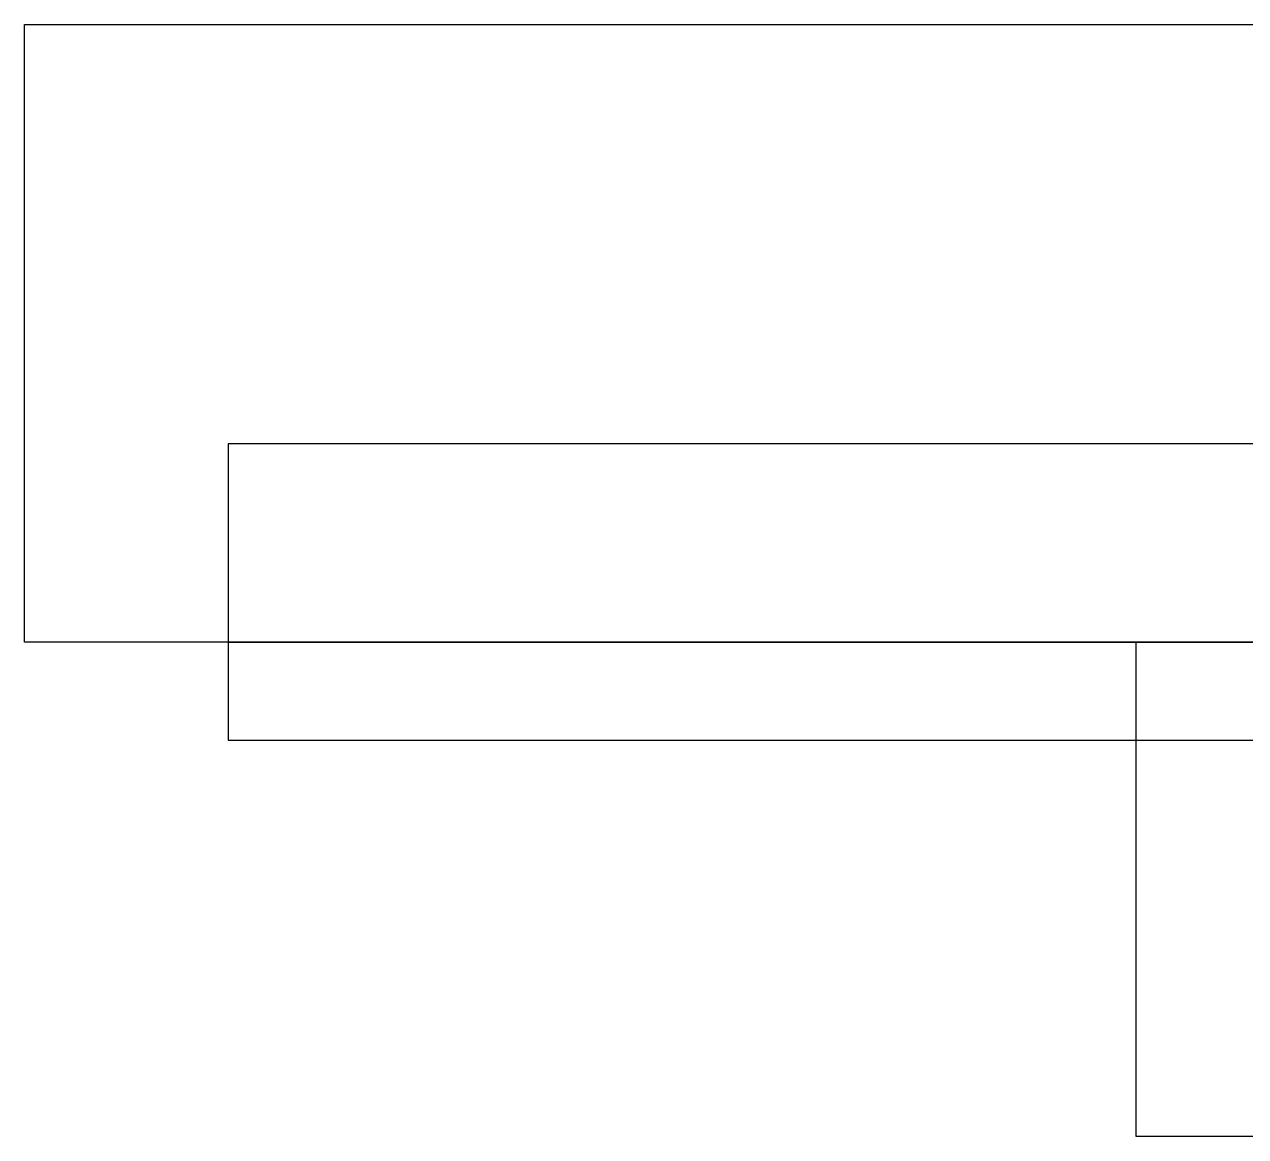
# Model space of a CAD drawing. Header units: centimetres. Extents: x -1.5 to 1.1, y -0.2 to 0.25.
# Drawn here: x -1.5 to -1.0057, y -0.2 to 0.25 of the extents above; entities that cross this region are included whole.
import ezdxf

# ---------------------------------------------------------------- set-up
doc = ezdxf.new("R2010")
doc.units = ezdxf.units.CM
doc.header["$MEASUREMENT"] = 0
for name, color, linetype in [('Pixel.Cookie.Board.All.Holes v1_Sketch1', 7, 'Continuous'), ('Pixel.Cookie.Board.All.Holes v1_Sketch2', 7, 'Continuous'), ('Pixel.Cookie.Board.All.Holes v1_Sketch3', 7, 'Continuous'), ('Pixel.Cookie.Board.All.Holes v1_Sketch4', 7, 'Continuous')]:
    doc.layers.add(name, color=color, linetype=linetype)

msp = doc.modelspace()

# ---------------------------------------------------------------- linework, layer by layer
at = {"layer": 'Pixel.Cookie.Board.All.Holes v1_Sketch1'}
for p, q in [((-1.05, -0.2, 1.972), (-1.05, 0, 1.972)), ((-1.05, 0, 1.972), (1.1, 0, 1.972)), ((1.1, -0.2, 1.972), (-1.05, -0.2, 1.972))]:
    msp.add_line(p, q, dxfattribs=at)
at = {"layer": 'Pixel.Cookie.Board.All.Holes v1_Sketch2'}
for p, q in [((-1.5, 0, 1.06237), (-1.5, 0.25, 1.06237)), ((-1.5, 0.25, 1.06237), (0.75, 0.25, 1.06237)), ((-1.41751, 0.08032, 1.06237), (-1.41751, -0.0396, 1.06237)), ((-0.59811, 0.08032, 1.06237), (-1.41751, 0.08032, 1.06237)), ((0.75, 0, 1.06237), (-1.5, 0, 1.06237)), ((-1.41751, -0.0396, 1.06237), (-0.59811, -0.0396, 1.06237))]:
    msp.add_line(p, q, dxfattribs=at)
at = {"layer": 'Pixel.Cookie.Board.All.Holes v1_Sketch3'}
for p, q in [((-1.41751, 0, 1.06237), (-0.59811, 0, 1.06237)), ((-1.41751, 0, -0.26267), (-1.41751, 0, 1.06237)), ((-1.41751, 0, -1.16013), (-1.41751, 0, -0.63271)), ((-1.38994, 0, -0.26474), (-1.41751, 0, -0.26267)), ((-1.41565, 0, -1.17191), (-1.41751, 0, -1.16013)), ((-1.41751, 0, -0.63271), (-1.38994, 0, -0.63065)), ((-1.41024, 0, -1.18253), (-1.41565, 0, -1.17191)), ((-1.40181, 0, -1.19096), (-1.41024, 0, -1.18253)), ((-1.39119, 0, -1.19637), (-1.40181, 0, -1.19096)), ((-1.37941, 0, -1.19823), (-1.39119, 0, -1.19637)), ((-1.38994, 0, -0.63065), (-1.36298, 0, -0.62449)), ((-1.36298, 0, -0.27089), (-1.38994, 0, -0.26474)), ((-1.09214, 0, -1.19823), (-1.37941, 0, -1.19823)), ((-1.33724, 0, -0.281), (-1.36298, 0, -0.27089)), ((-1.36298, 0, -0.62449), (-1.33724, 0, -0.61439)), ((-1.31329, 0, -0.29482), (-1.33724, 0, -0.281)), ((-1.33724, 0, -0.61439), (-1.31329, 0, -0.60056)), ((-1.29167, 0, -0.31207), (-1.31329, 0, -0.29482)), ((-1.31329, 0, -0.60056), (-1.29167, 0, -0.58332)), ((-1.29167, 0, -0.58332), (-1.27286, 0, -0.56305)), ((-1.27286, 0, -0.33234), (-1.29167, 0, -0.31207)), ((-1.25728, 0, -0.35518), (-1.27286, 0, -0.33234)), ((-1.27286, 0, -0.56305), (-1.25728, 0, -0.5402)), ((-1.25728, 0, -0.5402), (-1.24529, 0, -0.51529)), ((-1.24529, 0, -0.3801), (-1.25728, 0, -0.35518)), ((-1.24529, 0, -0.51529), (-1.23713, 0, -0.48886)), ((-1.23713, 0, -0.40652), (-1.24529, 0, -0.3801)), ((-1.23301, 0, -0.43387), (-1.23713, 0, -0.40652)), ((-1.23713, 0, -0.48886), (-1.23301, 0, -0.46152)), ((-1.23301, 0, -0.46152), (-1.23301, 0, -0.43387)), ((-1.08037, 0, -1.19637), (-1.09214, 0, -1.19823)), ((-1.06975, 0, -1.19096), (-1.08037, 0, -1.19637)), ((-1.06132, 0, -1.18253), (-1.06975, 0, -1.19096)), ((-1.05591, 0, -1.17191), (-1.06132, 0, -1.18253)), ((-1.05404, 0, -1.16013), (-1.05591, 0, -1.17191)), ((-1.05404, 0, -0.91858), (-1.05404, 0, -1.16013)), ((-1.05203, 0, -0.90166), (-1.05404, 0, -0.91858)), ((-1.04612, 0, -0.88567), (-1.05203, 0, -0.90166)), ((-1.03664, 0, -0.87151), (-1.04612, 0, -0.88567)), ((-1.02411, 0, -0.85996), (-1.03664, 0, -0.87151)), ((-1.00923, 0, -0.85165), (-1.02411, 0, -0.85996)), ((-0.99281, 0, -0.84706), (-1.00923, 0, -0.85165))]:
    msp.add_line(p, q, dxfattribs=at)
at = {"layer": 'Pixel.Cookie.Board.All.Holes v1_Sketch4'}
for p, q in [((-1.41751, 0, 1.06237), (-0.59811, 0, 1.06237)), ((-1.41751, 0, -0.26267), (-1.41751, 0, 1.06237)), ((-1.41565, 0, -1.17191), (-1.41751, 0, -1.16013)), ((-1.41751, 0, -1.16013), (-1.41751, 0, -0.63271)), ((-1.41751, 0, -0.63271), (-1.38994, 0, -0.63065)), ((-1.38994, 0, -0.26474), (-1.41751, 0, -0.26267)), ((-1.41024, 0, -1.18253), (-1.41565, 0, -1.17191)), ((-1.40181, 0, -1.19096), (-1.41024, 0, -1.18253)), ((-1.39119, 0, -1.19637), (-1.40181, 0, -1.19096)), ((-1.37941, 0, -1.19823), (-1.39119, 0, -1.19637)), ((-1.38994, 0, -0.63065), (-1.36298, 0, -0.62449)), ((-1.36298, 0, -0.27089), (-1.38994, 0, -0.26474)), ((-1.09214, 0, -1.19823), (-1.37941, 0, -1.19823)), ((-1.36298, 0, -0.62449), (-1.33724, 0, -0.61439)), ((-1.33724, 0, -0.281), (-1.36298, 0, -0.27089)), ((-1.33724, 0, -0.61439), (-1.31329, 0, -0.60056)), ((-1.31329, 0, -0.29482), (-1.33724, 0, -0.281)), ((-1.31329, 0, -0.60056), (-1.29167, 0, -0.58332)), ((-1.29167, 0, -0.31207), (-1.31329, 0, -0.29482)), ((-1.29167, 0, -0.58332), (-1.27286, 0, -0.56305)), ((-1.27286, 0, -0.33234), (-1.29167, 0, -0.31207)), ((-1.27286, 0, -0.56305), (-1.25728, 0, -0.5402)), ((-1.25728, 0, -0.35518), (-1.27286, 0, -0.33234)), ((-1.24529, 0, -0.3801), (-1.25728, 0, -0.35518)), ((-1.25728, 0, -0.5402), (-1.24529, 0, -0.51529)), ((-1.24529, 0, -0.51529), (-1.23713, 0, -0.48886)), ((-1.23713, 0, -0.40652), (-1.24529, 0, -0.3801)), ((-1.23713, 0, -0.48886), (-1.23301, 0, -0.46152)), ((-1.23301, 0, -0.43387), (-1.23713, 0, -0.40652)), ((-1.23301, 0, -0.46152), (-1.23301, 0, -0.43387)), ((-1.08037, 0, -1.19637), (-1.09214, 0, -1.19823)), ((-1.09214, 0, -1.19823), (-0.87141, 0, -1.19823)), ((-1.06975, 0, -1.19096), (-1.08037, 0, -1.19637)), ((-1.06132, 0, -1.18253), (-1.06975, 0, -1.19096)), ((-1.05591, 0, -1.17191), (-1.06132, 0, -1.18253)), ((-1.05404, 0, -1.16013), (-1.05591, 0, -1.17191)), ((-1.05404, 0, -0.91858), (-1.05404, 0, -1.16013)), ((-1.05203, 0, -0.90166), (-1.05404, 0, -0.91858)), ((-1.04612, 0, -0.88567), (-1.05203, 0, -0.90166)), ((-1.03664, 0, -0.87151), (-1.04612, 0, -0.88567)), ((-1.02411, 0, -0.85996), (-1.03664, 0, -0.87151)), ((-1.00923, 0, -0.85165), (-1.02411, 0, -0.85996)), ((-0.99281, 0, -0.84706), (-1.00923, 0, -0.85165))]:
    msp.add_line(p, q, dxfattribs=at)

doc.saveas('drawing.dxf')
